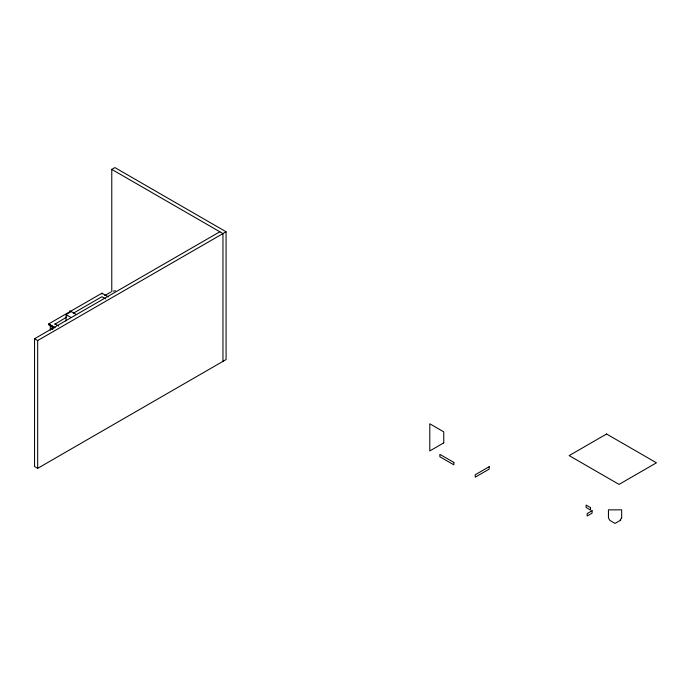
<?xml version="1.0" encoding="UTF-8"?>
<svg xmlns="http://www.w3.org/2000/svg" width="691" height="691" viewBox="0 0 691 691"><rect width="100%" height="100%" fill="white"/><g stroke="black" fill="none" stroke-linecap="round" stroke-linejoin="round"><path stroke-width="1.04" d="M111.769 291.801L111.769 169.381L114.887 167.585L226.078 231.779L226.078 359.562L37.668 468.343L34.55 466.537L34.55 338.754L219.842 231.779M54.235 328.035L48.75 324.865L48.75 323.889L101.94 293.183L108.34 296.88M66.051 321.013L66.051 314.569L71.242 311.572M54.857 324.269L66.854 316.962M73.315 313.23L101.94 296.707L105.663 298.858M104.738 295.541L110.707 292.094M53.034 328.994L52.317 329.4L52.456 326.325M34.55 338.754L37.668 340.551L226.078 231.779M113.307 291.11L115.466 290.773M111.769 169.381L222.96 233.575L222.96 361.367M69.826 310.751L76.442 314.569M66.051 314.569L71.242 317.566M54.857 323.889L58.58 326.04M48.75 323.889L55.15 327.586M101.94 293.183L101.94 294.159M52.127 325.919L52.127 329.106M50.305 324.865L50.305 330.186M37.668 340.551L37.668 468.343M621.667 517.904L620.25 519.822L620.768 520.116L615.059 523.415L609.859 520.418L608.443 517.904L608.443 509.846L621.667 509.846L621.667 517.904M443.752 442.871L429.793 450.938L429.793 423.782L443.752 431.84L443.752 442.871M489.185 466.701L475.227 474.769L475.227 477.161L489.185 469.103L489.185 466.701M606.568 434.008L569.159 455.611L619.041 484.4L656.45 462.806L606.568 434.008M592.092 510.727L587.16 513.577L587.16 515.978L592.092 513.128L592.092 510.727M590.537 507.652L586.123 505.095L586.123 507.496L590.537 510.044L590.537 507.652M453.857 462.426L439.891 454.367L439.891 456.768L453.857 464.827L453.857 462.426"/></g></svg>
